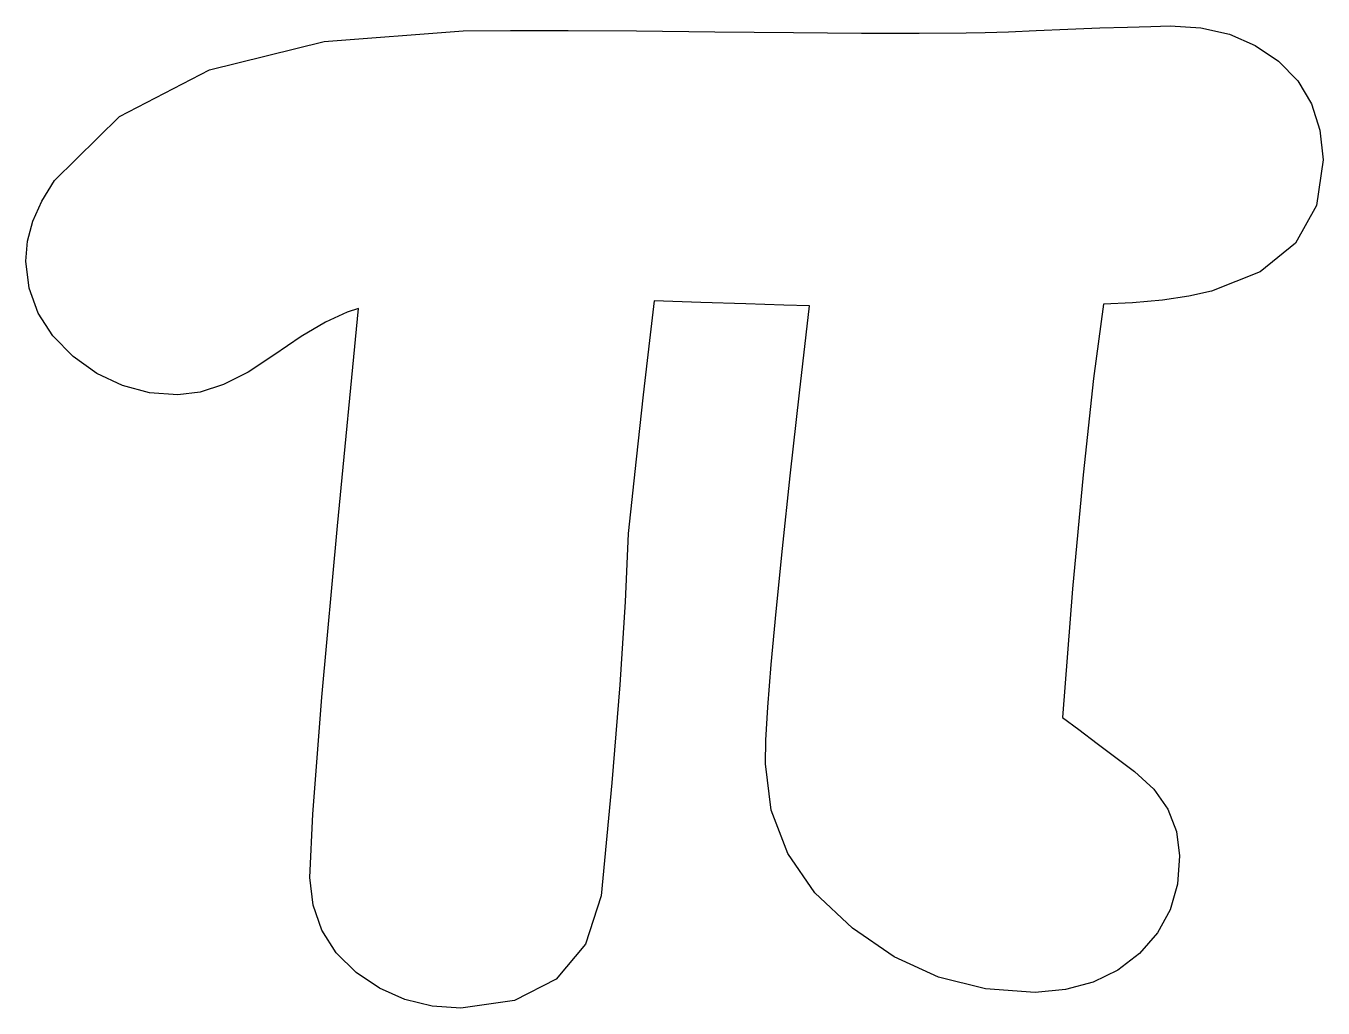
# Model space of a CAD drawing. Header units: inches. Extents: x -8.4 to 7.3, y -6.7 to 5.2.
import ezdxf

# ---------------------------------------------------------------- set-up
doc = ezdxf.new("R2010")
doc.units = ezdxf.units.IN
doc.header["$MEASUREMENT"] = 0
doc.layers.add('LAYER_1', color=7, linetype='Continuous')

msp = doc.modelspace()

# ---------------------------------------------------------------- linework, layer by layer
at = {"layer": 'LAYER_1', "color": 7}
msp.add_lwpolyline([(5.92, 1.986), (5.643, 1.925), (5.325, 1.878), (4.962, 1.845), (4.611, 1.829), (4.49, 0.929), (4.362, -0.237), (4.236, -1.617), (4.113, -3.175), (4.31, -3.322), (4.534, -3.491), (4.759, -3.66), (4.987, -3.831), (5.22, -4.044), (5.39, -4.287), (5.495, -4.558), (5.532, -4.853), (5.505, -5.194), (5.416, -5.506), (5.263, -5.786), (5.048, -6.034), (4.785, -6.237), (4.485, -6.384), (4.15, -6.473), (3.782, -6.506), (3.182, -6.463), (2.612, -6.32), (2.074, -6.075), (1.567, -5.73), (1.113, -5.3), (0.785, -4.822), (0.585, -4.3), (0.513, -3.736), (0.519, -3.453), (0.543, -3.053), (0.584, -2.533), (0.643, -1.892), (0.719, -1.13), (0.813, -0.248), (0.925, 0.756), (1.046, 1.81), (0.738, 1.819), (0.276, 1.833), (-0.268, 1.851), (-0.835, 1.87), (-0.892, 1.391), (-0.966, 0.732), (-1.052, -0.048), (-1.148, -0.948), (-1.185, -1.774), (-1.252, -2.781), (-1.349, -3.967), (-1.475, -5.338), (-1.668, -5.921), (-2.02, -6.347), (-2.525, -6.605), (-3.175, -6.696), (-3.526, -6.672), (-3.855, -6.593), (-4.162, -6.456), (-4.446, -6.264), (-4.686, -6.026), (-4.861, -5.754), (-4.967, -5.449), (-5.005, -5.115), (-4.972, -4.348), (-4.86, -2.93), (-4.672, -0.856), (-4.415, 1.777), (-4.555, 1.734), (-4.817, 1.613), (-5.113, 1.44), (-5.442, 1.214), (-5.753, 1.008), (-6.051, 0.857), (-6.334, 0.764), (-6.604, 0.731), (-6.95, 0.756), (-7.278, 0.843), (-7.586, 0.989), (-7.875, 1.195), (-8.121, 1.445), (-8.299, 1.721), (-8.407, 2.024), (-8.446, 2.35), (-8.427, 2.593), (-8.363, 2.836), (-8.254, 3.079), (-8.1, 3.326), (-7.313, 4.105), (-6.222, 4.667), (-4.833, 5.012), (-3.15, 5.142), (-2.575, 5.146), (-1.876, 5.146), (-1.05, 5.14), (-0.098, 5.13), (0.853, 5.12), (1.678, 5.114), (2.376, 5.114), (2.948, 5.118), (3.177, 5.122), (3.459, 5.13), (3.793, 5.143), (4.18, 5.159), (4.567, 5.175), (4.902, 5.187), (5.185, 5.195), (5.418, 5.2), (5.791, 5.177), (6.136, 5.099), (6.449, 4.965), (6.73, 4.775), (6.963, 4.535), (7.131, 4.255), (7.233, 3.936), (7.271, 3.578), (7.192, 3.023), (6.937, 2.569), (6.51, 2.222)], close=True, dxfattribs=at)

doc.saveas('drawing.dxf')
